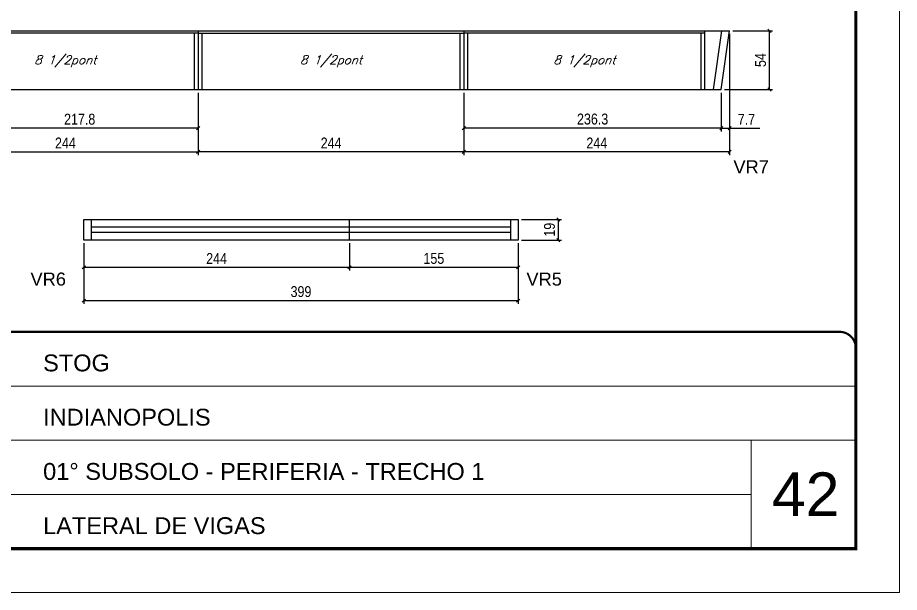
# Model space of a CAD drawing. Extents: x 0 to 6325, y 5574 to 19307.
# Drawn here: x 2260 to 3070, y 5574 to 6102 of the extents above; entities that cross this region are included whole.
import ezdxf

# ---------------------------------------------------------------- set-up
doc = ezdxf.new("R2010")
doc.units = 0
doc.linetypes.add('CONTINUO', pattern=[0])
doc.linetypes.add('DASHED', pattern=[0.75, 0.5, -0.25])
for name, color, linetype in [('1', 1, 'Continuous'), ('5', 5, 'Continuous'), ('COTA', 241, 'Continuous'), ('Painéis', 200, 'Continuous'), ('SARR_2.2x7', 40, 'Continuous'), ('SARR_3.5x7', 81, 'Continuous'), ('texto', 7, 'Continuous')]:
    doc.layers.add(name, color=color, linetype=linetype)
for name, color, linetype, lineweight in [('CARIMBO', 255, 'Continuous', 9), ('Folhas', 255, 'Continuous', 9), ('SARRAFO DE PRESSAO', 251, 'DASHED', 9)]:
    doc.layers.add(name, color=color, linetype=linetype, lineweight=lineweight)
doc.styles.add('arial', font='arial.ttf')
doc.styles.add('COTA TECNICA', font='techl___.ttf', dxfattribs={"height": 10})
doc.styles.add('Romans', font='romans.shx')
doc.styles.get("Standard").update_dxf_attribs({"font": 'arial.ttf'})
doc.dimstyles.new('PAINEL', dxfattribs={"dimtxt": 10, "dimasz": 3, "dimexe": 3, "dimexo": 3, "dimgap": 3, "dimtad": 1, "dimdec": 1, "dimzin": 12, "dimdsep": 46, "dimtxsty": 'COTA TECNICA', "dimblk1": 'OBLIQUE', "dimblk2": 'OBLIQUE', "dimsah": 1, "dimcen": 0.9, "dimclrd": 4, "dimclre": 4, "dimclrt": 240, "dimadec": 1, "dimazin": 3, "dimtfac": 1, "dimtdec": 1, "dimtmove": 0, "dimatfit": 3, "dimfxl": 1, "dimtolj": 1, "dimtzin": 12, "dimarcsym": 0})

# ---------------------------------------------------------------- blocks, each defined once
blk = doc.blocks.new('9999999999')
at = {"color": 30, "linetype": 'CONTINUO'}
for p, q in [((98564.56, 34379.64), (99583.98, 34379.64)), ((98564.56, 34329.83), (99487.98, 34329.83)), ((99583.98, 34329.83), (99487.98, 34329.83)), ((99487.98, 34329.83), (99487.98, 34230.21)), ((98564.56, 34280.02), (99487.98, 34280.02))]:
    blk.add_line(p, q, dxfattribs=at)
at = {"color": 30, "linetype": 'CONTINUO', "const_width": 2}
blk.add_lwpolyline([(99583.98, 34230.21), (99583.98, 34414.45, 0.414214), (99568.98, 34429.45), (98228.98, 34429.45, 0.414214), (98213.98, 34414.45), (98213.98, 34245.21, 0.414214), (98228.98, 34230.21), (99583.98, 34230.21)], format="xyb", dxfattribs=at)
at = {"layer": 'Folhas'}
blk.add_lwpolyline([(98138.98, 34190.21), (99623.98, 34190.21), (99623.98, 35240.21), (98138.98, 35240.21)], close=True, dxfattribs=at)
at = {"layer": 'Folhas', "color": 30, "const_width": 3}
blk.add_lwpolyline([(98213.98, 34230.21), (99583.98, 34230.21), (99583.98, 35200.21), (98213.98, 35200.21)], close=True, dxfattribs=at)
at = {"color": 7, "linetype": 'Continuous', "ltscale": 5, "style": 'arial'}
for s, height, p in [('STOG', 15.483, (98837.68, 34393.13)), ('INDIANOPOLIS', 15.4829, (98837.68, 34343.32)), ('01° SUBSOLO - PERIFERIA - TRECHO 1', 15.4829, (98837.68, 34293.51)), ('LATERAL DE VIGAS', 15.4829, (98837.68, 34243.7))]:
    blk.add_text(s, height=height, dxfattribs=at).set_placement(p)
blk = doc.blocks.new('_Oblique')
at = {"layer": '1', "color": 0, "lineweight": -2}
blk.add_line((-0.5, -0.5), (0.5, 0.5), dxfattribs=at)
blk = doc.blocks.new('*D4723')
at = {"layer": 'COTA', "color": 4, "lineweight": -2, "transparency": 16777216}
for p, q in [((2914.15, 6086.96), (2914.15, 5997.55)), ((2906.48, 6032.96), (2906.48, 5997.55)), ((2906.48, 6000.55), (2914.15, 6000.55)), ((2914.15, 6000.55), (2941.99, 6000.55))]:
    blk.add_line(p, q, dxfattribs=at)
at = {"layer": 'Defpoints', "color": 0, "transparency": 16777216}
for p in [(2914.15, 6089.96), (2906.48, 6035.96), (2914.15, 6000.55)]:
    blk.add_point(p, dxfattribs=at)
at = {"layer": 'COTA', "color": 4, "lineweight": -2, "transparency": 16777216, "xscale": 3, "yscale": 3, "zscale": 3, "rotation": 180}
blk.add_blockref('_Oblique', (2906.48, 6000.55), dxfattribs=at)
at = {"layer": 'COTA', "color": 4, "lineweight": -2, "transparency": 16777216, "xscale": 3, "yscale": 3, "zscale": 3}
blk.add_blockref('_Oblique', (2914.15, 6000.55), dxfattribs=at)
at = {"layer": 'COTA', "color": 240, "transparency": 16777216, "insert": (2929.57, 6008.62), "char_height": 10, "attachment_point": 5, "style": 'COTA TECNICA'}
blk.add_mtext('\\A1;7.7', dxfattribs=at)
blk = doc.blocks.new('*D4724')
at = {"layer": 'COTA', "color": 4, "lineweight": -2, "transparency": 16777216}
for p, q in [((2914.15, 6086.96), (2914.15, 5975.78)), ((2670.15, 6032.96), (2670.15, 5975.78)), ((2914.15, 5978.78), (2670.15, 5978.78))]:
    blk.add_line(p, q, dxfattribs=at)
at = {"layer": 'Defpoints', "color": 0, "transparency": 16777216}
for p in [(2914.15, 6089.96), (2670.15, 6035.96), (2670.15, 5978.78)]:
    blk.add_point(p, dxfattribs=at)
at = {"layer": 'COTA', "color": 4, "lineweight": -2, "transparency": 16777216, "xscale": 3, "yscale": 3, "zscale": 3, "rotation": 180}
blk.add_blockref('_Oblique', (2670.15, 5978.78), dxfattribs=at)
at = {"layer": 'COTA', "color": 4, "lineweight": -2, "transparency": 16777216, "xscale": 3, "yscale": 3, "zscale": 3}
blk.add_blockref('_Oblique', (2914.15, 5978.78), dxfattribs=at)
at = {"layer": 'COTA', "color": 240, "transparency": 16777216, "insert": (2792.15, 5986.85), "char_height": 10, "attachment_point": 5, "style": 'COTA TECNICA'}
blk.add_mtext('\\A1;244', dxfattribs=at)
blk = doc.blocks.new('*D3612')
at = {"layer": 'COTA', "color": 4, "lineweight": -2, "transparency": 16777216}
for p, q in [((2670.15, 6032.96), (2670.15, 5997.55)), ((2906.48, 6032.96), (2906.48, 5997.55)), ((2906.48, 6000.55), (2670.15, 6000.55))]:
    blk.add_line(p, q, dxfattribs=at)
at = {"layer": 'Defpoints', "color": 0, "transparency": 16777216}
for p in [(2670.15, 6035.96), (2906.48, 6035.96), (2670.15, 6000.55)]:
    blk.add_point(p, dxfattribs=at)
at = {"layer": 'COTA', "color": 4, "lineweight": -2, "transparency": 16777216, "xscale": 3, "yscale": 3, "zscale": 3, "rotation": 180}
blk.add_blockref('_Oblique', (2670.15, 6000.55), dxfattribs=at)
at = {"layer": 'COTA', "color": 4, "lineweight": -2, "transparency": 16777216, "xscale": 3, "yscale": 3, "zscale": 3}
blk.add_blockref('_Oblique', (2906.48, 6000.55), dxfattribs=at)
at = {"layer": 'COTA', "color": 240, "transparency": 16777216, "insert": (2788.31, 6008.76), "char_height": 10, "attachment_point": 5, "style": 'COTA TECNICA'}
blk.add_mtext('\\A1;236.3', dxfattribs=at)
blk = doc.blocks.new('*D4713')
at = {"layer": 'COTA', "color": 4, "lineweight": -2, "transparency": 16777216}
for p, q in [((2426.15, 6032.96), (2426.15, 5975.78)), ((2670.15, 6032.96), (2670.15, 5975.78)), ((2670.15, 5978.78), (2426.15, 5978.78))]:
    blk.add_line(p, q, dxfattribs=at)
at = {"layer": 'Defpoints', "color": 0, "transparency": 16777216}
for p in [(2426.15, 6035.96), (2670.15, 6035.96), (2426.15, 5978.78)]:
    blk.add_point(p, dxfattribs=at)
at = {"layer": 'COTA', "color": 4, "lineweight": -2, "transparency": 16777216, "xscale": 3, "yscale": 3, "zscale": 3, "rotation": 180}
blk.add_blockref('_Oblique', (2426.15, 5978.78), dxfattribs=at)
at = {"layer": 'COTA', "color": 4, "lineweight": -2, "transparency": 16777216, "xscale": 3, "yscale": 3, "zscale": 3}
blk.add_blockref('_Oblique', (2670.15, 5978.78), dxfattribs=at)
at = {"layer": 'COTA', "color": 240, "transparency": 16777216, "insert": (2548.15, 5986.85), "char_height": 10, "attachment_point": 5, "style": 'COTA TECNICA'}
blk.add_mtext('\\A1;244', dxfattribs=at)
blk = doc.blocks.new('*D4714')
at = {"layer": 'COTA', "color": 4, "lineweight": -2, "transparency": 16777216}
for p, q in [((2208.34, 6032.96), (2208.34, 5997.55)), ((2426.15, 6032.96), (2426.15, 5997.55)), ((2426.15, 6000.55), (2208.34, 6000.55))]:
    blk.add_line(p, q, dxfattribs=at)
at = {"layer": 'Defpoints', "color": 0, "transparency": 16777216}
for p in [(2208.34, 6035.96), (2426.15, 6035.96), (2208.34, 6000.55)]:
    blk.add_point(p, dxfattribs=at)
at = {"layer": 'COTA', "color": 4, "lineweight": -2, "transparency": 16777216, "xscale": 3, "yscale": 3, "zscale": 3, "rotation": 180}
blk.add_blockref('_Oblique', (2208.34, 6000.55), dxfattribs=at)
at = {"layer": 'COTA', "color": 4, "lineweight": -2, "transparency": 16777216, "xscale": 3, "yscale": 3, "zscale": 3}
blk.add_blockref('_Oblique', (2426.15, 6000.55), dxfattribs=at)
at = {"layer": 'COTA', "color": 240, "transparency": 16777216, "insert": (2317.25, 6008.64), "char_height": 10, "attachment_point": 5, "style": 'COTA TECNICA'}
blk.add_mtext('\\A1;217.8', dxfattribs=at)
blk = doc.blocks.new('*D3609')
at = {"layer": 'COTA', "color": 4, "lineweight": -2, "transparency": 16777216}
for p, q in [((2182.15, 6036.68), (2182.15, 5975.78)), ((2426.15, 6032.96), (2426.15, 5975.78)), ((2182.15, 5978.78), (2426.15, 5978.78))]:
    blk.add_line(p, q, dxfattribs=at)
at = {"layer": 'Defpoints', "color": 0, "transparency": 16777216}
for p in [(2182.15, 6039.68), (2426.15, 6035.96), (2426.15, 5978.78)]:
    blk.add_point(p, dxfattribs=at)
at = {"layer": 'COTA', "color": 4, "lineweight": -2, "transparency": 16777216, "xscale": 3, "yscale": 3, "zscale": 3, "rotation": 180}
blk.add_blockref('_Oblique', (2182.15, 5978.78), dxfattribs=at)
at = {"layer": 'COTA', "color": 4, "lineweight": -2, "transparency": 16777216, "xscale": 3, "yscale": 3, "zscale": 3}
blk.add_blockref('_Oblique', (2426.15, 5978.78), dxfattribs=at)
at = {"layer": 'COTA', "color": 240, "transparency": 16777216, "insert": (2304.15, 5986.85), "char_height": 10, "attachment_point": 5, "style": 'COTA TECNICA'}
blk.add_mtext('\\A1;244', dxfattribs=at)
blk = doc.blocks.new('*D4718')
at = {"layer": 'COTA', "color": 4, "lineweight": -2, "transparency": 16777216}
for p, q in [((2917.15, 6089.96), (2953.64, 6089.96)), ((2950.64, 6035.96), (2950.64, 6089.96)), ((2909.48, 6035.96), (2953.64, 6035.96))]:
    blk.add_line(p, q, dxfattribs=at)
at = {"layer": 'Defpoints', "color": 0, "transparency": 16777216}
for p in [(2914.15, 6089.96), (2950.64, 6089.96), (2906.48, 6035.96)]:
    blk.add_point(p, dxfattribs=at)
at = {"layer": 'COTA', "color": 4, "lineweight": -2, "transparency": 16777216, "xscale": 3, "yscale": 3, "zscale": 3}
for p, rotation in [((2950.64, 6089.96), 90), ((2950.64, 6035.96), 270)]:
    blk.add_blockref('_Oblique', p, dxfattribs=dict(at, rotation=rotation))
at = {"layer": 'COTA', "color": 240, "transparency": 16777216, "insert": (2942.53, 6062.96), "char_height": 10, "attachment_point": 5, "rotation": 90, "style": 'COTA TECNICA'}
blk.add_mtext('\\A1;54', dxfattribs=at)
blk = doc.blocks.new('*D3614')
at = {"layer": 'COTA', "color": 4, "lineweight": -2, "transparency": 16777216}
for p, q in [((2320.99, 5894.73), (2320.99, 5839.11)), ((2719.99, 5894.73), (2719.99, 5839.11)), ((2320.99, 5842.11), (2719.99, 5842.11))]:
    blk.add_line(p, q, dxfattribs=at)
at = {"layer": 'Defpoints', "color": 0, "transparency": 16777216}
for p in [(2320.99, 5897.73), (2719.99, 5897.73), (2719.99, 5842.11)]:
    blk.add_point(p, dxfattribs=at)
at = {"layer": 'COTA', "color": 4, "lineweight": -2, "transparency": 16777216, "xscale": 3, "yscale": 3, "zscale": 3, "rotation": 180}
blk.add_blockref('_Oblique', (2320.99, 5842.11), dxfattribs=at)
at = {"layer": 'COTA', "color": 4, "lineweight": -2, "transparency": 16777216, "xscale": 3, "yscale": 3, "zscale": 3}
blk.add_blockref('_Oblique', (2719.99, 5842.11), dxfattribs=at)
at = {"layer": 'COTA', "color": 240, "transparency": 16777216, "insert": (2520.49, 5850.36), "char_height": 10, "attachment_point": 5, "style": 'COTA TECNICA'}
blk.add_mtext('\\A1;399', dxfattribs=at)
blk = doc.blocks.new('*D3617')
at = {"layer": 'COTA', "color": 4, "lineweight": -2, "transparency": 16777216}
for p, q in [((2320.99, 5894.73), (2320.99, 5869.71)), ((2564.99, 5894.73), (2564.99, 5869.71)), ((2320.99, 5872.71), (2564.99, 5872.71))]:
    blk.add_line(p, q, dxfattribs=at)
at = {"layer": 'Defpoints', "color": 0, "transparency": 16777216}
for p in [(2320.99, 5897.73), (2564.99, 5897.73), (2564.99, 5872.71)]:
    blk.add_point(p, dxfattribs=at)
at = {"layer": 'COTA', "color": 4, "lineweight": -2, "transparency": 16777216, "xscale": 3, "yscale": 3, "zscale": 3, "rotation": 180}
blk.add_blockref('_Oblique', (2320.99, 5872.71), dxfattribs=at)
at = {"layer": 'COTA', "color": 4, "lineweight": -2, "transparency": 16777216, "xscale": 3, "yscale": 3, "zscale": 3}
blk.add_blockref('_Oblique', (2564.99, 5872.71), dxfattribs=at)
at = {"layer": 'COTA', "color": 240, "transparency": 16777216, "insert": (2442.99, 5880.79), "char_height": 10, "attachment_point": 5, "style": 'COTA TECNICA'}
blk.add_mtext('\\A1;244', dxfattribs=at)
blk = doc.blocks.new('*D3618')
at = {"layer": 'COTA', "color": 4, "lineweight": -2, "transparency": 16777216}
for p, q in [((2564.99, 5894.73), (2564.99, 5869.71)), ((2719.99, 5894.73), (2719.99, 5869.71)), ((2564.99, 5872.71), (2719.99, 5872.71))]:
    blk.add_line(p, q, dxfattribs=at)
at = {"layer": 'Defpoints', "color": 0, "transparency": 16777216}
for p in [(2564.99, 5897.73), (2719.99, 5897.73), (2719.99, 5872.71)]:
    blk.add_point(p, dxfattribs=at)
at = {"layer": 'COTA', "color": 4, "lineweight": -2, "transparency": 16777216, "xscale": 3, "yscale": 3, "zscale": 3, "rotation": 180}
blk.add_blockref('_Oblique', (2564.99, 5872.71), dxfattribs=at)
at = {"layer": 'COTA', "color": 4, "lineweight": -2, "transparency": 16777216, "xscale": 3, "yscale": 3, "zscale": 3}
blk.add_blockref('_Oblique', (2719.99, 5872.71), dxfattribs=at)
at = {"layer": 'COTA', "color": 240, "transparency": 16777216, "insert": (2642.49, 5880.82), "char_height": 10, "attachment_point": 5, "style": 'COTA TECNICA'}
blk.add_mtext('\\A1;155', dxfattribs=at)
blk = doc.blocks.new('*D4580')
at = {"layer": 'COTA', "color": 4, "lineweight": -2, "transparency": 16777216}
for p, q in [((2722.99, 5916.73), (2759.8, 5916.73)), ((2756.8, 5916.73), (2756.8, 5897.73)), ((2722.99, 5897.73), (2759.8, 5897.73))]:
    blk.add_line(p, q, dxfattribs=at)
at = {"layer": 'Defpoints', "color": 0, "transparency": 16777216}
for p in [(2719.99, 5916.73), (2719.99, 5897.73), (2756.8, 5897.73)]:
    blk.add_point(p, dxfattribs=at)
at = {"layer": 'COTA', "color": 4, "lineweight": -2, "transparency": 16777216, "xscale": 3, "yscale": 3, "zscale": 3}
for p, rotation in [((2756.8, 5916.73), 90), ((2756.8, 5897.73), 270)]:
    blk.add_blockref('_Oblique', p, dxfattribs=dict(at, rotation=rotation))
at = {"layer": 'COTA', "color": 240, "transparency": 16777216, "insert": (2748.71, 5907.23), "char_height": 10, "attachment_point": 5, "rotation": 90, "style": 'COTA TECNICA'}
blk.add_mtext('\\A1;19', dxfattribs=at)

msp = doc.modelspace()

# ---------------------------------------------------------------- linework, layer by layer
at = {"layer": 'Painéis', "linetype": 'ByBlock'}
for p, q in [((1828.27, 6089.96), (2914.15, 6089.96)), ((2426.15, 6089.96), (2426.15, 6035.96)), ((2670.15, 6089.96), (2670.15, 6035.96)), ((2906.48, 6035.96), (2914.15, 6089.96)), ((2208.34, 6035.96), (2906.48, 6035.96)), ((2320.99, 5916.73), (2719.99, 5916.73)), ((2320.99, 5897.73), (2320.99, 5916.73)), ((2564.99, 5897.73), (2564.99, 5916.73)), ((2719.99, 5916.73), (2719.99, 5897.73)), ((2719.99, 5897.73), (2320.99, 5897.73))]:
    msp.add_line(p, q, dxfattribs=at)
at = {"layer": 'SARR_2.2x7', "linetype": 'Continuous'}
for p, q in [((2899.4, 6035.96), (2907.08, 6089.96)), ((2426.15, 6087.76), (2182.15, 6087.76)), ((2426.15, 6087.76), (2670.15, 6087.76)), ((2891.48, 6087.76), (2670.15, 6087.76)), ((2327.99, 5897.73), (2327.99, 5916.73)), ((2712.99, 5916.73), (2712.99, 5897.73)), ((2327.99, 5909.73), (2564.99, 5909.73)), ((2564.99, 5904.73), (2327.99, 5904.73)), ((2564.99, 5909.73), (2712.99, 5909.73)), ((2712.99, 5904.73), (2564.99, 5904.73))]:
    msp.add_line(p, q, dxfattribs=at)
at = {"layer": 'SARR_3.5x7'}
for p, q in [((2891.48, 6035.96), (2891.48, 6089.96)), ((2422.65, 6035.96), (2422.65, 6087.76)), ((2429.65, 6035.96), (2429.65, 6087.76)), ((2666.65, 6035.96), (2666.65, 6087.76)), ((2673.65, 6035.96), (2673.65, 6087.76)), ((2887.98, 6035.96), (2887.98, 6087.76))]:
    msp.add_line(p, q, dxfattribs=at)

# ---------------------------------------------------------------- block references
at = {"layer": 'SARRAFO DE PRESSAO', "color": 6, "linetype": 'ByBlock'}
msp.add_blockref('9999999999', (-96553.98, -28615.96), dxfattribs=at)

# ---------------------------------------------------------------- texts
at = {"layer": '5', "linetype": 'Continuous'}
for s, p in [('VR7', (2917.61, 5958.97)), ('VR6', (2272.08, 5855.91)), ('VR5', (2727.52, 5855.91))]:
    msp.add_text(s, height=12, rotation=359.99996, dxfattribs=at).set_placement(p)
at = {"layer": 'CARIMBO', "style": 'arial'}
msp.add_text('42', height=40, dxfattribs=at).set_placement((2952.86, 5644.39))
at = {"layer": 'texto', "color": 2, "char_height": 8, "attachment_point": 5, "style": 'Romans'}
for insert in [(2304.15, 6061.86), (2548.15, 6061.86), (2780.81, 6061.86)]:
    msp.add_mtext('{\\Q19;\\C256;8 1/2pont}', dxfattribs=dict(at, insert=insert))

# ---------------------------------------------------------------- dimensions: what is measured, and where the dimension line sits
at = {"layer": 'COTA'}
for base, p1, p2, picture, middle in [((2670.15, 5978.78), (2914.15, 6089.96), (2670.15, 6035.96), '*D4724', (2792.15, 5986.85)), ((2914.15, 6000.55), (2906.48, 6035.96), (2914.15, 6089.96), '*D4723', (2929.57, 6008.62)), ((2426.15, 5978.78), (2182.15, 6039.68), (2426.15, 6035.96), '*D3609', (2304.15, 5986.85)), ((2208.34, 6000.55), (2426.15, 6035.96), (2208.34, 6035.96), '*D4714', (2317.25, 6008.64)), ((2426.15, 5978.78), (2670.15, 6035.96), (2426.15, 6035.96), '*D4713', (2548.15, 5986.85)), ((2670.15, 6000.55), (2906.48, 6035.96), (2670.15, 6035.96), '*D3612', (2788.31, 6008.76)), ((2719.99, 5842.11), (2320.99, 5897.73), (2719.99, 5897.73), '*D3614', (2520.49, 5850.36)), ((2564.99, 5872.71), (2320.99, 5897.73), (2564.99, 5897.73), '*D3617', (2442.99, 5880.79)), ((2719.99, 5872.71), (2564.99, 5897.73), (2719.99, 5897.73), '*D3618', (2642.49, 5880.82))]:
    dim = msp.add_linear_dim(base=base, p1=p1, p2=p2, dimstyle='PAINEL', dxfattribs=at)
    dim.commit()
    dim.dimension.update_dxf_attribs({"geometry": picture, "text_midpoint": middle})
for base, p1, p2, picture, middle in [((2950.64, 6089.96), (2906.48, 6035.96), (2914.15, 6089.96), '*D4718', (2942.53, 6062.96)), ((2756.8, 5897.73), (2719.99, 5916.73), (2719.99, 5897.73), '*D4580', (2748.71, 5907.23))]:
    dim = msp.add_linear_dim(base=base, p1=p1, p2=p2, angle=90, dimstyle='PAINEL', dxfattribs=at)
    dim.commit()
    dim.dimension.update_dxf_attribs({"geometry": picture, "text_midpoint": middle})

doc.saveas('drawing.dxf')
